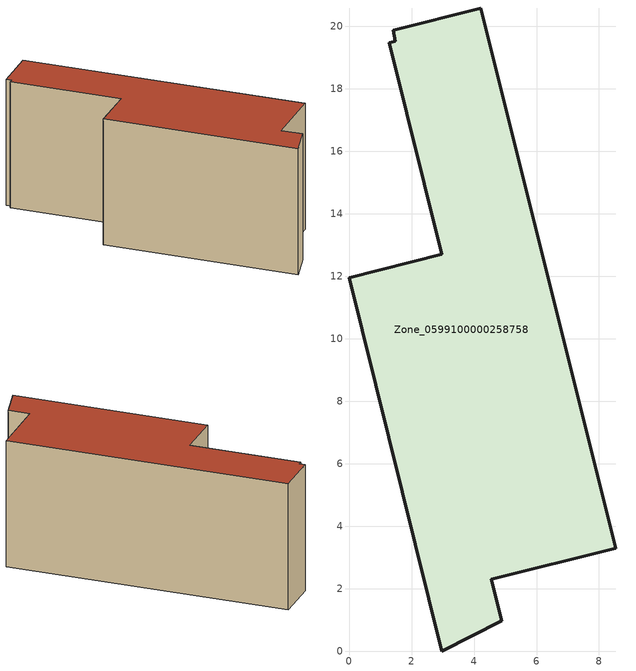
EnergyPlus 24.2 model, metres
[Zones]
Zone_0599100000258758
 floor ground (C_G): 1.41,19.89 4.22,20.59 8.54,3.29 4.55,2.29 4.88,0.96 2.96,0 0,11.95 2.97,12.7 1.28,19.48 1.47,19.53 z0
 wall outside (C_F): 2.96,0 4.88,0.96 4.55,2.29 8.54,3.29 4.22,20.59 1.41,19.89 1.47,19.53 1.28,19.48 2.97,12.7 0,11.95 2.96,0 z0:8.22
 roof outside (C_R): 4.22,20.59 1.41,19.89 1.47,19.53 1.28,19.48 2.97,12.7 0,11.95 2.96,0 4.88,0.96 4.55,2.29 8.54,3.29 z8.22
[BUILDING]
Pand.0599100000258758: North Axis=0; Terrain=City; Loads Convergence Tolerance Value=0.04; Temperature Convergence Tolerance Value=0.4; Solar Distribution=FullExterior; Maximum Number of Warmup Days=25; Minimum Number of Warmup Days=1
[Site:Location]
Rotterdam.The.Hague.AP_ZH_NLD Design_Conditions: Latitude=51.96; Longitude=4.45; Time Zone=1; Elevation=-4.5
[SITE:GROUNDTEMPERATURE:BUILDINGSURFACE]
18, 18, 18, 18, 18, 18, 18, 18, 18, 18, 18, 18
[MATERIAL] Thermal Absorptance=0.9; Solar Absorptance=0.7; Visible Absorptance=0.7
Name | Roughness | Thickness | Conductivity | Density | Specific Heat
G.TI.1975-1991 | MediumSmooth | 0.15 | 0.288461 | 540 | 1210
F.TI.1975-1991 | Rough | 0.3 | 0.230769 | 1920 | 840
R.TI.1975-1991 | MediumRough | 0.2 | 0.153846 | 1500 | 1000
[CONSTRUCTION]
C_G: G.TI.1975-1991
C_F: F.TI.1975-1991
C_R: R.TI.1975-1991
[ZONE]
Zone_0599100000258758: Type=1; Multiplier=1; Ceiling Height=Autocalculate; Volume=Autocalculate; Floor Area=autocalculate; Part of Total Floor Area=Yes
[ZONEINFILTRATION:DESIGNFLOWRATE]
Infil_Zone_0599100000258758: Zone or ZoneList or Space or SpaceList=Zone_0599100000258758; Schedule=AlwaysOn; Design Flow Rate Calculation Method=Flow/Area; Flow Rate per Floor Area=0.003; Constant Term Coefficient=1; Temperature Term Coefficient=0; Velocity Term Coefficient=0; Velocity Squared Term Coefficient=0
[HVACTEMPLATE:ZONE:IDEALLOADSAIRSYSTEM]
Zone_0599100000258758: Maximum Heating Supply Air Temperature=50; Minimum Cooling Supply Air Temperature=13; Maximum Heating Supply Air Humidity Ratio=0.0156; Minimum Cooling Supply Air Humidity Ratio=0.0077; Heating Limit=NoLimit; Cooling Limit=NoLimit; Dehumidification Control Type=ConstantSensibleHeatRatio; Cooling Sensible Heat Ratio=0.7; Dehumidification Setpoint=60; Humidification Control Type=None; Humidification Setpoint=30; Outdoor Air Method=None; Outdoor Air Flow Rate per Person=0.00944; Outdoor Air Flow Rate per Zone Floor Area=0; Outdoor Air Flow Rate per Zone=0; Demand Controlled Ventilation Type=None; Outdoor Air Economizer Type=NoEconomizer; Heat Recovery Type=None; Sensible Heat Recovery Effectiveness=0.7; Latent Heat Recovery Effectiveness=0.65
[ZONECONTROL:THERMOSTAT]
ThermostatControl_Zone_0599100000258758: Zone or ZoneList=Zone_0599100000258758; Control Type Schedule=DualSetpointControlType; Control 1=Thermostat_Zone_0599100000258758; Temperature Difference Between Cutout And Setpoint=0
[THERMOSTATSETPOINT:DUALSETPOINT]
Thermostat_Zone_0599100000258758: Heating Setpoint Temperature Schedule=HeatingSetpoint_Zone_0599100000258758; Cooling Setpoint Temperature Schedule=CoolingSetpoint_Zone_0599100000258758
[SCHEDULE:COMPACT]
HeatingSetpoint_Zone_0599100000258758: Through: 12/31, For: AllDays, Until: 24:00, 21
CoolingSetpoint_Zone_0599100000258758: Through: 12/31, For: AllDays, Until: 24:00, 24
DualSetpointControlType: Through: 12/31, For: AllDays, Until: 24:00, 4
AlwaysOn: Through: 12/31, For: AllDays, Until: 24:00, 1
